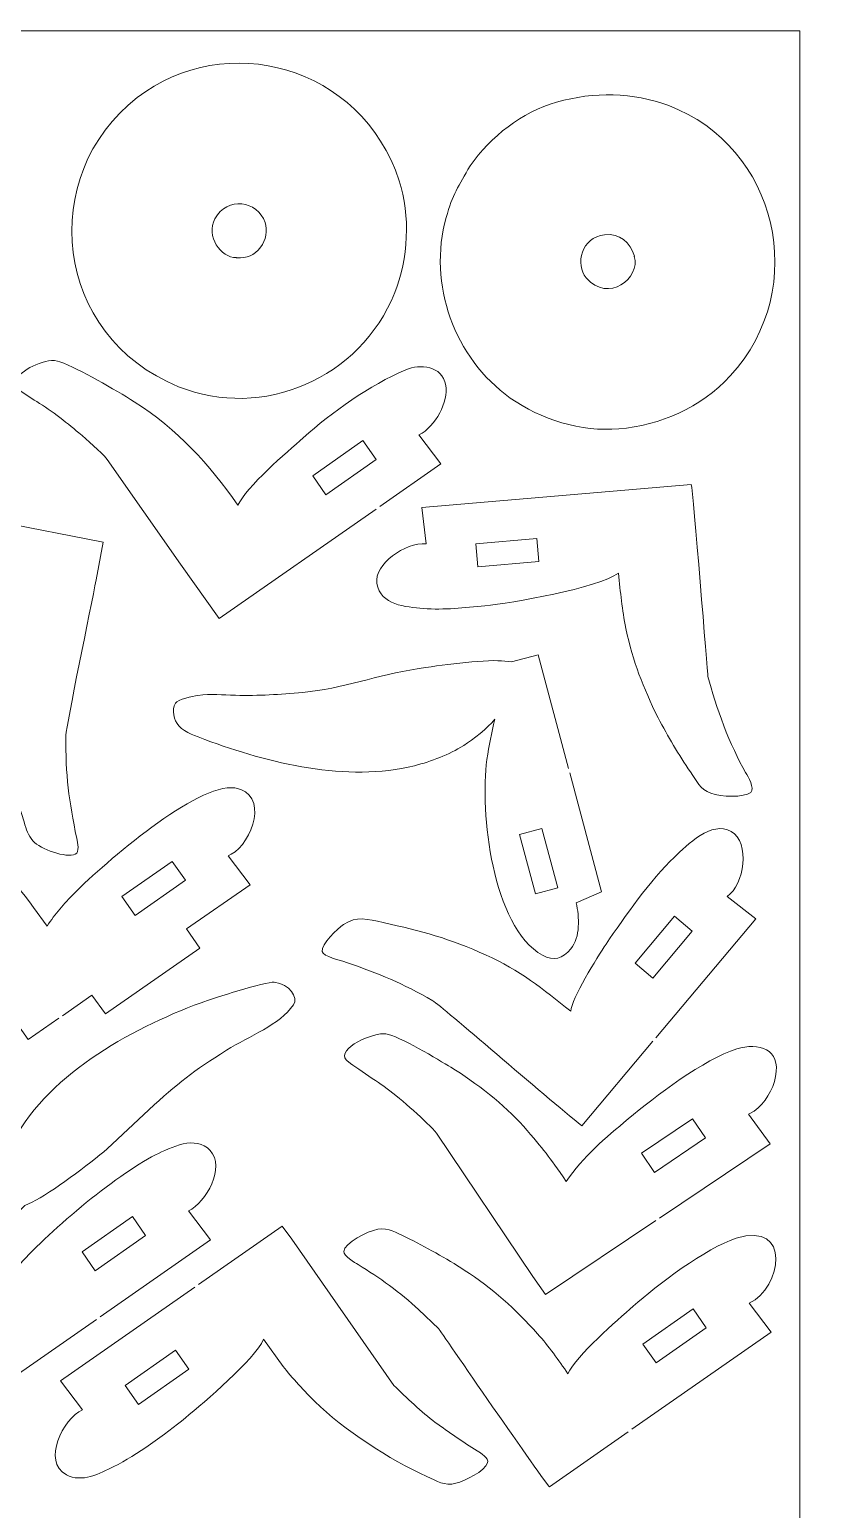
# Model space of a CAD drawing. Header units: centimetres. Extents: x -90 to 56, y -28 to 1.
# Drawn here: x 14.45 to 24.63, y -17.8 to 1.45 of the extents above; entities that cross this region are included whole.
import ezdxf

# ---------------------------------------------------------------- set-up
doc = ezdxf.new("R2010")
doc.units = ezdxf.units.CM
doc.header["$MEASUREMENT"] = 0
doc.layers.add('Camada 1', color=7, linetype='Continuous')

msp = doc.modelspace()

# ---------------------------------------------------------------- linework, layer by layer
at = {"layer": 'Camada 1', "color": 1, "lineweight": 0}
msp.add_lwpolyline([(3.47898, -28.26382), (24.47898, -28.26382), (24.47898, 1.43618), (3.47898, 1.43618), (3.47898, -28.26382)], close=True, dxfattribs=at)
at = {"layer": 'Camada 1', "color": 3, "lineweight": 9}
for points, knots in [([(19.26464, -0.51631), (19.41138, -0.96126), (19.37941, -1.53702), (19.20582, -1.96933), (19.20582, -1.96933), (18.75588, -3.08987), (17.4846, -3.63205), (16.39095, -3.19294), (16.39095, -3.19294), (14.75808, -2.53734), (14.54277, -0.44234), (15.85268, 0.56904), (15.85268, 0.56904), (16.99862, 1.45382), (18.76551, 0.99726), (19.26464, -0.51631)], [0, 0, 0, 0, 0.2, 0.2, 0.2, 0.2, 0.4, 0.4, 0.4, 0.4, 0.6, 0.6, 0.6, 0.6, 1, 1, 1, 1]), ([(20.1865, -0.32016), (20.45606, 0.0657), (20.85778, 0.37724), (21.31358, 0.51038), (21.31358, 0.51038), (21.80156, 0.64634), (22.30454, 0.64127), (22.77322, 0.46452), (22.77322, 0.46452), (24.17851, -0.06545), (24.63117, -1.90123), (23.57461, -3.0521), (23.57461, -3.0521), (23.19231, -3.46853), (22.65846, -3.69639), (22.12447, -3.74151), (22.12447, -3.74151), (21.63429, -3.78293), (21.10436, -3.61989), (20.71005, -3.34042), (20.71005, -3.34042), (19.98074, -2.82351), (19.63283, -1.85484), (19.87477, -0.99063), (19.87477, -0.99063), (19.95741, -0.69546), (20.03583, -0.58231), (20.1865, -0.32016)], [0, 0, 0, 0, 0.125, 0.125, 0.125, 0.125, 0.25, 0.25, 0.25, 0.25, 0.375, 0.375, 0.375, 0.375, 0.5, 0.5, 0.5, 0.5, 0.625, 0.625, 0.625, 0.625, 0.75, 0.75, 0.75, 0.75, 1, 1, 1, 1]), ([(18.96223, -4.78503), (18.96223, -4.78503), (16.91752, -6.21166), (16.91752, -6.21166), (16.91752, -6.21166), (16.91752, -6.21166), (16.41743, -5.50257), (16.41743, -5.50257), (16.41743, -5.50257), (16.41743, -5.50257), (15.46254, -4.13885), (15.46254, -4.13885), (15.46254, -4.13885), (15.37297, -4.03985), (15.19593, -3.88075), (15.09067, -3.7924), (15.09067, -3.7924), (14.92265, -3.65138), (14.69789, -3.47506), (14.50892, -3.3667), (14.50892, -3.3667), (14.50892, -3.3667), (14.29516, -3.22551), (14.29516, -3.22551), (14.29516, -3.22551), (14.23354, -3.17058), (14.22104, -3.14598), (14.27876, -3.07901), (14.27876, -3.07901), (14.37694, -2.96511), (14.67023, -2.8039), (14.84595, -2.86857), (14.84595, -2.86857), (15.10136, -2.96255), (15.567, -3.23428), (15.81422, -3.38988), (15.81422, -3.38988), (16.38647, -3.75661), (16.77996, -4.18963), (17.16285, -4.73645), (17.16285, -4.73645), (17.26879, -4.49887), (17.80504, -4.04254), (18.01261, -3.85778), (18.01261, -3.85778), (18.38969, -3.52213), (18.87583, -3.17717), (19.34936, -2.97204), (19.34936, -2.97204), (19.5309, -2.89693), (19.82339, -2.91334), (19.86892, -3.17558), (19.86892, -3.17558), (19.90508, -3.38383), (19.73962, -3.7107), (19.52057, -3.82165), (19.52057, -3.82165), (19.52057, -3.82165), (19.80736, -4.19536), (19.80736, -4.19536), (19.80736, -4.19536), (19.80736, -4.19536), (19.01047, -4.75137), (19.01047, -4.75137)], [0, 0, 0, 0, 0.05882353, 0.05882353, 0.05882353, 0.05882353, 0.11764706, 0.11764706, 0.11764706, 0.11764706, 0.17647059, 0.17647059, 0.17647059, 0.17647059, 0.23529412, 0.23529412, 0.23529412, 0.23529412, 0.29411765, 0.29411765, 0.29411765, 0.29411765, 0.35294118, 0.35294118, 0.35294118, 0.35294118, 0.41176471, 0.41176471, 0.41176471, 0.41176471, 0.47058824, 0.47058824, 0.47058824, 0.47058824, 0.52941176, 0.52941176, 0.52941176, 0.52941176, 0.58823529, 0.58823529, 0.58823529, 0.58823529, 0.64705882, 0.64705882, 0.64705882, 0.64705882, 0.70588235, 0.70588235, 0.70588235, 0.70588235, 0.76470588, 0.76470588, 0.76470588, 0.76470588, 0.82352941, 0.82352941, 0.82352941, 0.82352941, 0.88235294, 0.88235294, 0.88235294, 0.88235294, 1, 1, 1, 1]), ([(14.02812, -4.94522), (14.02812, -4.94522), (15.40638, -5.21551), (15.40638, -5.21551), (15.40638, -5.21551), (15.40638, -5.21551), (15.31674, -5.70749), (15.31674, -5.70749), (15.31674, -5.70749), (15.24953, -6.05677), (14.92678, -7.61156), (14.92444, -7.72572), (14.92444, -7.72572), (14.91358, -8.25625), (14.96492, -8.57528), (15.06383, -9.07422), (15.06383, -9.07422), (15.07365, -9.12373), (15.10662, -9.25036), (15.04532, -9.27738), (15.04532, -9.27738), (14.93128, -9.32767), (14.58869, -9.21914), (14.49232, -9.10096), (14.49232, -9.10096), (14.43013, -9.0247), (14.40939, -8.95892), (14.37793, -8.857), (14.37793, -8.857), (14.19735, -8.27119), (14.05286, -7.70406), (14.05741, -7.08376), (14.05741, -7.08376), (14.06009, -6.71931), (14.11157, -6.40615), (14.17477, -6.06382), (14.17477, -6.06382), (14.0599, -6.08566), (14.04751, -6.09414), (13.91885, -6.10097), (13.91885, -6.10097), (13.26506, -6.13565), (12.25005, -6.00744), (11.63989, -5.81678), (11.63989, -5.81678), (10.8631, -5.57405), (11.05155, -5.10169), (11.53622, -4.99361), (11.53622, -4.99361), (11.65471, -4.9736), (11.76357, -4.95311), (11.87893, -5.00328), (11.87893, -5.00328), (11.87893, -5.00328), (11.94851, -4.53739), (11.94851, -4.53739), (11.94851, -4.53739), (11.94851, -4.53739), (13.97039, -4.93391), (13.97039, -4.93391)], [0, 0, 0, 0, 0.0625, 0.0625, 0.0625, 0.0625, 0.125, 0.125, 0.125, 0.125, 0.1875, 0.1875, 0.1875, 0.1875, 0.25, 0.25, 0.25, 0.25, 0.3125, 0.3125, 0.3125, 0.3125, 0.375, 0.375, 0.375, 0.375, 0.4375, 0.4375, 0.4375, 0.4375, 0.5, 0.5, 0.5, 0.5, 0.5625, 0.5625, 0.5625, 0.5625, 0.625, 0.625, 0.625, 0.625, 0.6875, 0.6875, 0.6875, 0.6875, 0.75, 0.75, 0.75, 0.75, 0.8125, 0.8125, 0.8125, 0.8125, 0.875, 0.875, 0.875, 0.875, 1, 1, 1, 1]), ([(22.63409, -7.50259), (22.43914, -7.10261), (22.306, -6.77759), (22.21648, -6.34038), (22.21648, -6.34038), (22.16475, -6.08768), (22.14535, -5.87589), (22.118, -5.61972), (22.118, -5.61972), (21.84979, -5.81408), (20.71859, -6.01172), (20.38056, -6.04335), (20.38056, -6.04335), (20.11152, -6.06852), (19.85332, -6.1024), (19.57755, -6.07817), (19.57755, -6.07817), (19.34977, -6.05815), (19.01892, -6.03862), (18.97336, -5.7531), (18.97336, -5.7531), (18.93353, -5.5035), (19.34132, -5.21834), (19.6161, -5.23627), (19.6161, -5.23627), (19.6161, -5.23627), (19.55724, -4.76606), (19.55724, -4.76606), (19.55724, -4.76606), (19.55724, -4.76606), (23.06515, -4.46505), (23.06515, -4.46505), (23.06515, -4.46505), (23.0909, -4.53969), (23.27928, -6.94143), (23.28382, -6.96448), (23.28382, -6.96448), (23.37715, -7.34531), (23.57673, -7.87336), (23.77409, -8.21482), (23.77409, -8.21482), (23.80446, -8.26368), (23.89823, -8.42393), (23.84086, -8.47175), (23.84086, -8.47175), (23.75665, -8.54194), (23.45019, -8.53593), (23.32233, -8.48465), (23.32233, -8.48465), (23.17582, -8.42588), (23.14375, -8.32747), (23.05591, -8.2068), (23.05591, -8.2068), (22.90054, -7.98001), (22.76561, -7.74382), (22.63409, -7.50259)], [0, 0, 0, 0, 0.06666667, 0.06666667, 0.06666667, 0.06666667, 0.13333333, 0.13333333, 0.13333333, 0.13333333, 0.2, 0.2, 0.2, 0.2, 0.26666667, 0.26666667, 0.26666667, 0.26666667, 0.33333333, 0.33333333, 0.33333333, 0.33333333, 0.4, 0.4, 0.4, 0.4, 0.46666667, 0.46666667, 0.46666667, 0.46666667, 0.53333333, 0.53333333, 0.53333333, 0.53333333, 0.6, 0.6, 0.6, 0.6, 0.66666667, 0.66666667, 0.66666667, 0.66666667, 0.73333333, 0.73333333, 0.73333333, 0.73333333, 0.8, 0.8, 0.8, 0.8, 0.86666667, 0.86666667, 0.86666667, 0.86666667, 1, 1, 1, 1]), ([(21.46928, -8.16198), (21.46928, -8.16198), (21.07278, -6.68222), (21.07278, -6.68222), (21.07278, -6.68222), (21.07278, -6.68222), (20.72617, -6.77509), (20.72617, -6.77509), (20.72617, -6.77509), (20.72617, -6.77509), (20.5975, -6.76085), (20.5975, -6.76085), (20.5975, -6.76085), (20.33984, -6.74173), (19.77396, -6.82204), (19.49548, -6.86429), (19.49548, -6.86429), (18.99313, -6.94051), (18.51784, -7.12744), (18.00946, -7.1711), (18.00946, -7.1711), (17.70291, -7.19743), (17.43967, -7.21742), (17.13037, -7.20873), (17.13037, -7.20873), (16.9607, -7.20397), (16.81915, -7.18732), (16.64098, -7.21197), (16.64098, -7.21197), (16.57779, -7.22071), (16.38033, -7.26172), (16.35083, -7.31104), (16.35083, -7.31104), (16.2982, -7.39902), (16.32659, -7.53518), (16.39362, -7.60712), (16.39362, -7.60712), (16.48087, -7.70076), (16.61721, -7.73773), (16.73337, -7.78406), (16.73337, -7.78406), (17.57065, -8.0938), (18.58194, -8.346), (19.46175, -8.12487), (19.46175, -8.12487), (19.6836, -8.06911), (19.90768, -7.9818), (20.10374, -7.8615), (20.10374, -7.8615), (20.22934, -7.78214), (20.41544, -7.63511), (20.50898, -7.52148), (20.50898, -7.52148), (20.46519, -7.70371), (20.43128, -7.85907), (20.40578, -8.04549), (20.40578, -8.04549), (20.31179, -8.73252), (20.47143, -10.2136), (21.12786, -10.5926), (21.12786, -10.5926), (21.27137, -10.67545), (21.39698, -10.63153), (21.49817, -10.5086), (21.49817, -10.5086), (21.62557, -10.35384), (21.60725, -10.09535), (21.5687, -9.90809), (21.5687, -9.90809), (21.5687, -9.90809), (21.89877, -9.76484), (21.89877, -9.76484), (21.89877, -9.76484), (21.89877, -9.76484), (21.48451, -8.2188), (21.48451, -8.2188)], [0, 0, 0, 0, 0.05, 0.05, 0.05, 0.05, 0.1, 0.1, 0.1, 0.1, 0.15, 0.15, 0.15, 0.15, 0.2, 0.2, 0.2, 0.2, 0.25, 0.25, 0.25, 0.25, 0.3, 0.3, 0.3, 0.3, 0.35, 0.35, 0.35, 0.35, 0.4, 0.4, 0.4, 0.4, 0.45, 0.45, 0.45, 0.45, 0.5, 0.5, 0.5, 0.5, 0.55, 0.55, 0.55, 0.55, 0.6, 0.6, 0.6, 0.6, 0.65, 0.65, 0.65, 0.65, 0.7, 0.7, 0.7, 0.7, 0.75, 0.75, 0.75, 0.75, 0.8, 0.8, 0.8, 0.8, 0.85, 0.85, 0.85, 0.85, 0.9, 0.9, 0.9, 0.9, 1, 1, 1, 1]), ([(14.83034, -11.41237), (14.83034, -11.41237), (14.4338, -11.69003), (14.4338, -11.69003), (14.4338, -11.69003), (14.4338, -11.69003), (14.04602, -11.14648), (14.04602, -11.14648), (14.04602, -11.14648), (14.04602, -11.14648), (12.97543, -9.6124), (12.97543, -9.6124), (12.97543, -9.6124), (12.88122, -9.50212), (12.51447, -9.18248), (12.39825, -9.10091), (12.39825, -9.10091), (12.39825, -9.10091), (11.91676, -8.77736), (11.91676, -8.77736), (11.91676, -8.77736), (11.87225, -8.75058), (11.74297, -8.6724), (11.76035, -8.6104), (11.76035, -8.6104), (11.79077, -8.50184), (12.13265, -8.29349), (12.31791, -8.33491), (12.31791, -8.33491), (12.53788, -8.38408), (13.15683, -8.74846), (13.38932, -8.90608), (13.38932, -8.90608), (13.78688, -9.17562), (14.23056, -9.58334), (14.50296, -9.96834), (14.50296, -9.96834), (14.50296, -9.96834), (14.67745, -10.21241), (14.67745, -10.21241), (14.67745, -10.21241), (14.78772, -10.05093), (14.89053, -9.92685), (15.03402, -9.7832), (15.03402, -9.7832), (15.43269, -9.38407), (16.63274, -8.34578), (17.12106, -8.41519), (17.12106, -8.41519), (17.57967, -8.48039), (17.35256, -9.13321), (17.07468, -9.27713), (17.07468, -9.27713), (17.07468, -9.27713), (17.03516, -9.29761), (17.03516, -9.29761), (17.03516, -9.29761), (17.03516, -9.29761), (17.32365, -9.67372), (17.32365, -9.67372), (17.32365, -9.67372), (17.32365, -9.67372), (16.49553, -10.24998), (16.49553, -10.24998), (16.49553, -10.24998), (16.49553, -10.24998), (16.66521, -10.49743), (16.66521, -10.49743), (16.66521, -10.49743), (16.66521, -10.49743), (15.43881, -11.35616), (15.43881, -11.35616), (15.43881, -11.35616), (15.43881, -11.35616), (15.26264, -11.10968), (15.26264, -11.10968), (15.26264, -11.10968), (15.26264, -11.10968), (14.87853, -11.37863), (14.87853, -11.37863)], [0, 0, 0, 0, 0.04761905, 0.04761905, 0.04761905, 0.04761905, 0.0952381, 0.0952381, 0.0952381, 0.0952381, 0.14285714, 0.14285714, 0.14285714, 0.14285714, 0.19047619, 0.19047619, 0.19047619, 0.19047619, 0.23809524, 0.23809524, 0.23809524, 0.23809524, 0.28571429, 0.28571429, 0.28571429, 0.28571429, 0.33333333, 0.33333333, 0.33333333, 0.33333333, 0.38095238, 0.38095238, 0.38095238, 0.38095238, 0.42857143, 0.42857143, 0.42857143, 0.42857143, 0.47619048, 0.47619048, 0.47619048, 0.47619048, 0.52380952, 0.52380952, 0.52380952, 0.52380952, 0.57142857, 0.57142857, 0.57142857, 0.57142857, 0.61904762, 0.61904762, 0.61904762, 0.61904762, 0.66666667, 0.66666667, 0.66666667, 0.66666667, 0.71428571, 0.71428571, 0.71428571, 0.71428571, 0.76190476, 0.76190476, 0.76190476, 0.76190476, 0.80952381, 0.80952381, 0.80952381, 0.80952381, 0.85714286, 0.85714286, 0.85714286, 0.85714286, 0.9047619, 0.9047619, 0.9047619, 0.9047619, 1, 1, 1, 1]), ([(22.56718, -11.71047), (22.56718, -11.71047), (21.6415, -12.8099), (21.6415, -12.8099), (21.6415, -12.8099), (21.1489, -12.41935), (19.82615, -11.25787), (19.69961, -11.1843), (19.69961, -11.1843), (19.30719, -10.95614), (19.00399, -10.83288), (18.57864, -10.68526), (18.57864, -10.68526), (18.5018, -10.66011), (18.27319, -10.60836), (18.26128, -10.54183), (18.26128, -10.54183), (18.24422, -10.44661), (18.45748, -10.24794), (18.53965, -10.19179), (18.53965, -10.19179), (18.70901, -10.07604), (18.84779, -10.1226), (19.05305, -10.16566), (19.05305, -10.16566), (19.55521, -10.27693), (19.9155, -10.37189), (20.39495, -10.58899), (20.39495, -10.58899), (20.82784, -10.78501), (21.13782, -11.0295), (21.49667, -11.32146), (21.49667, -11.32146), (21.50554, -11.15747), (21.83981, -10.62274), (21.95872, -10.44592), (21.95872, -10.44592), (22.18888, -10.10368), (22.5442, -9.59974), (22.84343, -9.31836), (22.84343, -9.31836), (23.01906, -9.1532), (23.32663, -8.83541), (23.58647, -8.98194), (23.58647, -8.98194), (23.83773, -9.12362), (23.75547, -9.6769), (23.53502, -9.82572), (23.53502, -9.82572), (23.53502, -9.82572), (23.90914, -10.11661), (23.90914, -10.11661), (23.90914, -10.11661), (23.90914, -10.11661), (22.60507, -11.66547), (22.60507, -11.66547)], [0, 0, 0, 0, 0.06666667, 0.06666667, 0.06666667, 0.06666667, 0.13333333, 0.13333333, 0.13333333, 0.13333333, 0.2, 0.2, 0.2, 0.2, 0.26666667, 0.26666667, 0.26666667, 0.26666667, 0.33333333, 0.33333333, 0.33333333, 0.33333333, 0.4, 0.4, 0.4, 0.4, 0.46666667, 0.46666667, 0.46666667, 0.46666667, 0.53333333, 0.53333333, 0.53333333, 0.53333333, 0.6, 0.6, 0.6, 0.6, 0.66666667, 0.66666667, 0.66666667, 0.66666667, 0.73333333, 0.73333333, 0.73333333, 0.73333333, 0.8, 0.8, 0.8, 0.8, 0.86666667, 0.86666667, 0.86666667, 0.86666667, 1, 1, 1, 1]), ([(13.04396, -13.01489), (13.04396, -13.01489), (14.12964, -14.10057), (14.12964, -14.10057), (14.12964, -14.10057), (14.12964, -14.10057), (14.38753, -13.84684), (14.38753, -13.84684), (14.38753, -13.84684), (14.38753, -13.84684), (14.4853, -13.80316), (14.4853, -13.80316), (14.4853, -13.80316), (14.72657, -13.68579), (15.23701, -13.30356), (15.46074, -13.11057), (15.46074, -13.11057), (15.46074, -13.11057), (16.0015, -12.60309), (16.0015, -12.60309), (16.0015, -12.60309), (16.38223, -12.25559), (16.57985, -12.10015), (17.01439, -11.8273), (17.01439, -11.8273), (17.31264, -11.64003), (17.70788, -11.49845), (17.88584, -11.23872), (17.88584, -11.23872), (17.95174, -11.14253), (17.83666, -10.96433), (17.63626, -10.94337), (17.63626, -10.94337), (17.52478, -10.93171), (16.84312, -11.15091), (16.68369, -11.20959), (16.68369, -11.20959), (15.7482, -11.55396), (14.63506, -12.17202), (14.20036, -13.08977), (14.20036, -13.08977), (14.11, -12.78256), (14.06689, -12.6531), (13.92374, -12.36807), (13.92374, -12.36807), (13.65837, -11.85154), (13.05991, -11.06658), (12.52816, -10.83937), (12.52816, -10.83937), (12.3777, -10.77508), (12.1471, -10.69255), (11.98948, -10.77074), (11.98948, -10.77074), (11.86296, -10.8335), (11.82039, -11.02292), (11.86053, -11.17008), (11.86053, -11.17008), (11.9022, -11.32286), (11.99181, -11.43228), (12.08723, -11.55485), (12.08723, -11.55485), (12.08723, -11.55485), (11.87509, -11.84602), (11.87509, -11.84602), (11.87509, -11.84602), (11.87509, -11.84602), (13.00236, -12.9733), (13.00236, -12.9733)], [0, 0, 0, 0, 0.05555556, 0.05555556, 0.05555556, 0.05555556, 0.11111111, 0.11111111, 0.11111111, 0.11111111, 0.16666667, 0.16666667, 0.16666667, 0.16666667, 0.22222222, 0.22222222, 0.22222222, 0.22222222, 0.27777778, 0.27777778, 0.27777778, 0.27777778, 0.33333333, 0.33333333, 0.33333333, 0.33333333, 0.38888889, 0.38888889, 0.38888889, 0.38888889, 0.44444444, 0.44444444, 0.44444444, 0.44444444, 0.5, 0.5, 0.5, 0.5, 0.55555556, 0.55555556, 0.55555556, 0.55555556, 0.61111111, 0.61111111, 0.61111111, 0.61111111, 0.66666667, 0.66666667, 0.66666667, 0.66666667, 0.72222222, 0.72222222, 0.72222222, 0.72222222, 0.77777778, 0.77777778, 0.77777778, 0.77777778, 0.83333333, 0.83333333, 0.83333333, 0.83333333, 0.88888889, 0.88888889, 0.88888889, 0.88888889, 1, 1, 1, 1]), ([(22.60417, -14.04379), (22.60417, -14.04379), (21.16981, -15.00779), (21.16981, -15.00779), (21.16981, -15.00779), (21.16981, -15.00779), (21.00376, -14.77212), (21.00376, -14.77212), (21.00376, -14.77212), (21.00376, -14.77212), (19.74958, -12.90746), (19.74958, -12.90746), (19.74958, -12.90746), (19.63425, -12.76533), (19.28142, -12.45957), (19.10768, -12.32927), (19.10768, -12.32927), (19.02302, -12.26578), (18.61111, -11.99555), (18.57457, -11.95444), (18.57457, -11.95444), (18.43846, -11.8013), (18.93911, -11.59164), (19.08994, -11.61391), (19.08994, -11.61391), (19.25074, -11.63766), (19.78452, -11.9554), (19.93746, -12.04986), (19.93746, -12.04986), (20.25664, -12.24699), (20.63714, -12.53814), (20.87977, -12.81569), (20.87977, -12.81569), (21.16277, -13.13941), (21.19857, -13.19301), (21.43922, -13.53464), (21.43922, -13.53464), (21.65603, -13.21559), (21.94792, -12.96956), (22.24572, -12.72102), (22.24572, -12.72102), (22.58646, -12.43663), (23.24286, -11.93554), (23.65783, -11.8111), (23.65783, -11.8111), (23.94382, -11.72534), (24.23477, -11.80756), (24.16473, -12.16812), (24.16473, -12.16812), (24.13066, -12.34362), (24.02733, -12.51347), (23.88575, -12.62241), (23.88575, -12.62241), (23.88575, -12.62241), (23.81253, -12.66114), (23.81253, -12.66114), (23.81253, -12.66114), (23.81253, -12.66114), (24.09197, -13.04386), (24.09197, -13.04386), (24.09197, -13.04386), (24.09197, -13.04386), (22.65299, -14.01097), (22.65299, -14.01097)], [0, 0, 0, 0, 0.05882353, 0.05882353, 0.05882353, 0.05882353, 0.11764706, 0.11764706, 0.11764706, 0.11764706, 0.17647059, 0.17647059, 0.17647059, 0.17647059, 0.23529412, 0.23529412, 0.23529412, 0.23529412, 0.29411765, 0.29411765, 0.29411765, 0.29411765, 0.35294118, 0.35294118, 0.35294118, 0.35294118, 0.41176471, 0.41176471, 0.41176471, 0.41176471, 0.47058824, 0.47058824, 0.47058824, 0.47058824, 0.52941176, 0.52941176, 0.52941176, 0.52941176, 0.58823529, 0.58823529, 0.58823529, 0.58823529, 0.64705882, 0.64705882, 0.64705882, 0.64705882, 0.70588235, 0.70588235, 0.70588235, 0.70588235, 0.76470588, 0.76470588, 0.76470588, 0.76470588, 0.82352941, 0.82352941, 0.82352941, 0.82352941, 0.88235294, 0.88235294, 0.88235294, 0.88235294, 1, 1, 1, 1]), ([(15.32151, -15.33101), (15.32151, -15.33101), (13.91677, -16.30938), (13.91677, -16.30938), (13.91677, -16.30938), (13.86651, -16.26572), (12.4777, -14.25416), (12.47768, -14.25414), (12.47768, -14.25414), (12.38599, -14.14767), (12.01161, -13.82613), (11.88628, -13.72748), (11.88628, -13.72748), (11.75595, -13.63015), (11.56958, -13.49718), (11.42961, -13.41887), (11.42961, -13.41887), (11.38782, -13.39549), (11.23751, -13.30237), (11.24044, -13.24613), (11.24044, -13.24613), (11.24582, -13.1425), (11.52728, -12.99705), (11.62906, -12.9704), (11.62906, -12.9704), (11.81198, -12.92253), (11.87962, -12.98416), (12.05631, -13.06263), (12.05631, -13.06263), (12.29677, -13.18058), (12.74465, -13.42935), (12.96193, -13.59191), (12.96193, -13.59191), (13.28783, -13.83573), (13.47807, -13.99752), (13.74757, -14.29854), (13.74757, -14.29854), (13.89847, -14.4671), (14.02659, -14.65326), (14.1597, -14.83584), (14.1597, -14.83584), (14.22091, -14.74243), (14.20709, -14.75168), (14.28618, -14.65751), (14.28618, -14.65751), (14.64252, -14.23319), (15.56558, -13.45279), (16.08863, -13.19075), (16.08863, -13.19075), (16.28995, -13.0899), (16.61412, -12.92856), (16.80211, -13.13281), (16.80211, -13.13281), (16.99994, -13.34775), (16.75314, -13.80772), (16.51982, -13.91937), (16.51982, -13.91937), (16.51982, -13.91937), (16.80589, -14.29716), (16.80589, -14.29716), (16.80589, -14.29716), (16.80589, -14.29716), (15.36978, -15.29739), (15.36978, -15.29739)], [0, 0, 0, 0, 0.05882353, 0.05882353, 0.05882353, 0.05882353, 0.11764706, 0.11764706, 0.11764706, 0.11764706, 0.17647059, 0.17647059, 0.17647059, 0.17647059, 0.23529412, 0.23529412, 0.23529412, 0.23529412, 0.29411765, 0.29411765, 0.29411765, 0.29411765, 0.35294118, 0.35294118, 0.35294118, 0.35294118, 0.41176471, 0.41176471, 0.41176471, 0.41176471, 0.47058824, 0.47058824, 0.47058824, 0.47058824, 0.52941176, 0.52941176, 0.52941176, 0.52941176, 0.58823529, 0.58823529, 0.58823529, 0.58823529, 0.64705882, 0.64705882, 0.64705882, 0.64705882, 0.70588235, 0.70588235, 0.70588235, 0.70588235, 0.76470588, 0.76470588, 0.76470588, 0.76470588, 0.82352941, 0.82352941, 0.82352941, 0.82352941, 0.88235294, 0.88235294, 0.88235294, 0.88235294, 1, 1, 1, 1]), ([(22.2459, -16.79369), (22.2459, -16.79369), (21.21841, -17.51059), (21.21841, -17.51059), (21.21841, -17.51059), (21.16833, -17.46713), (19.77933, -15.45537), (19.77932, -15.45536), (19.77932, -15.45536), (19.77932, -15.45536), (19.51567, -15.2019), (19.51567, -15.2019), (19.51567, -15.2019), (19.28498, -14.98603), (18.99831, -14.78113), (18.72956, -14.61767), (18.72956, -14.61767), (18.6835, -14.59135), (18.53909, -14.50458), (18.54207, -14.44734), (18.54207, -14.44734), (18.54764, -14.34042), (18.85132, -14.17738), (18.98589, -14.15812), (18.98589, -14.15812), (19.13478, -14.13681), (19.21287, -14.19943), (19.35795, -14.26385), (19.35795, -14.26385), (19.59808, -14.38128), (19.8824, -14.54221), (20.11102, -14.68808), (20.11102, -14.68808), (20.47181, -14.91828), (20.78196, -15.20113), (21.06512, -15.51735), (21.06512, -15.51735), (21.21028, -15.67946), (21.33667, -15.85902), (21.46133, -16.03706), (21.46133, -16.03706), (21.56839, -15.79699), (22.10147, -15.34402), (22.31109, -15.15838), (22.31109, -15.15838), (22.61455, -14.88965), (23.26382, -14.39606), (23.64953, -14.27506), (23.64953, -14.27506), (24.38648, -14.04387), (24.23971, -14.92066), (23.82145, -15.12059), (23.82145, -15.12059), (23.82145, -15.12059), (24.10585, -15.49596), (24.10585, -15.49596), (24.10585, -15.49596), (24.10585, -15.49596), (22.29414, -16.76002), (22.29414, -16.76002)], [0, 0, 0, 0, 0.0625, 0.0625, 0.0625, 0.0625, 0.125, 0.125, 0.125, 0.125, 0.1875, 0.1875, 0.1875, 0.1875, 0.25, 0.25, 0.25, 0.25, 0.3125, 0.3125, 0.3125, 0.3125, 0.375, 0.375, 0.375, 0.375, 0.4375, 0.4375, 0.4375, 0.4375, 0.5, 0.5, 0.5, 0.5, 0.5625, 0.5625, 0.5625, 0.5625, 0.625, 0.625, 0.625, 0.625, 0.6875, 0.6875, 0.6875, 0.6875, 0.75, 0.75, 0.75, 0.75, 0.8125, 0.8125, 0.8125, 0.8125, 0.875, 0.875, 0.875, 0.875, 1, 1, 1, 1]), ([(16.65009, -14.87704), (16.65009, -14.87704), (17.74043, -14.1163), (17.74043, -14.1163), (17.74043, -14.1163), (17.74043, -14.1163), (17.86671, -14.2864), (17.86671, -14.2864), (17.86671, -14.2864), (17.86671, -14.2864), (19.19541, -16.1891), (19.19541, -16.1891), (19.19541, -16.1891), (19.34985, -16.34448), (19.5589, -16.54006), (19.73355, -16.67047), (19.73355, -16.67047), (19.91119, -16.80171), (20.0938, -16.92357), (20.2806, -17.0415), (20.2806, -17.0415), (20.32259, -17.06746), (20.43482, -17.13749), (20.41387, -17.19592), (20.41387, -17.19592), (20.37437, -17.3061), (20.12629, -17.43253), (20.00138, -17.46322), (20.00138, -17.46322), (19.84771, -17.50097), (19.75982, -17.43472), (19.62232, -17.37314), (19.62232, -17.37314), (19.14334, -17.15865), (18.53523, -16.76398), (18.16555, -16.40033), (18.16555, -16.40033), (18.04507, -16.28181), (17.85915, -16.08026), (17.752, -15.94304), (17.752, -15.94304), (17.752, -15.94304), (17.49749, -15.58982), (17.49749, -15.58982), (17.49749, -15.58982), (17.37883, -15.8559), (16.73, -16.40571), (16.47883, -16.61189), (16.47883, -16.61189), (16.2129, -16.83019), (15.85006, -17.09613), (15.5476, -17.24601), (15.5476, -17.24601), (15.36547, -17.33626), (15.12866, -17.46044), (14.92905, -17.35235), (14.92905, -17.35235), (14.60756, -17.17826), (14.88499, -16.62688), (15.13738, -16.50631), (15.13738, -16.50631), (15.13738, -16.50631), (14.85298, -16.13092), (14.85298, -16.13092), (14.85298, -16.13092), (14.85298, -16.13092), (16.60185, -14.91071), (16.60185, -14.91071)], [0, 0, 0, 0, 0.05555556, 0.05555556, 0.05555556, 0.05555556, 0.11111111, 0.11111111, 0.11111111, 0.11111111, 0.16666667, 0.16666667, 0.16666667, 0.16666667, 0.22222222, 0.22222222, 0.22222222, 0.22222222, 0.27777778, 0.27777778, 0.27777778, 0.27777778, 0.33333333, 0.33333333, 0.33333333, 0.33333333, 0.38888889, 0.38888889, 0.38888889, 0.38888889, 0.44444444, 0.44444444, 0.44444444, 0.44444444, 0.5, 0.5, 0.5, 0.5, 0.55555556, 0.55555556, 0.55555556, 0.55555556, 0.61111111, 0.61111111, 0.61111111, 0.61111111, 0.66666667, 0.66666667, 0.66666667, 0.66666667, 0.72222222, 0.72222222, 0.72222222, 0.72222222, 0.77777778, 0.77777778, 0.77777778, 0.77777778, 0.83333333, 0.83333333, 0.83333333, 0.83333333, 0.88888889, 0.88888889, 0.88888889, 0.88888889, 1, 1, 1, 1])]:
    msp.add_open_spline(points, degree=3, knots=knots, dxfattribs=at)
at = {"layer": 'Camada 1', "lineweight": 9}
for points, knots in [([(17.51748, -1.05751), (17.55031, -1.15496), (17.52543, -1.29249), (17.4616, -1.37519), (17.4616, -1.37519), (17.371, -1.49257), (17.28754, -1.51637), (17.14393, -1.51637), (17.14393, -1.51637), (17.14393, -1.51637), (17.14099, -1.51343), (17.14099, -1.51343), (17.14099, -1.51343), (16.9404, -1.51343), (16.74271, -1.23613), (16.86451, -1.00751), (16.86451, -1.00751), (17.01943, -0.71668), (17.4198, -0.76753), (17.51748, -1.05751)], [0, 0, 0, 0, 0.16666667, 0.16666667, 0.16666667, 0.16666667, 0.33333333, 0.33333333, 0.33333333, 0.33333333, 0.5, 0.5, 0.5, 0.5, 0.66666667, 0.66666667, 0.66666667, 0.66666667, 1, 1, 1, 1]), ([(21.69918, -1.77696), (21.54886, -1.60135), (21.63884, -1.24884), (21.93654, -1.21534), (21.93654, -1.21534), (22.13816, -1.19266), (22.27053, -1.31175), (22.32682, -1.49587), (22.32682, -1.49587), (22.32682, -1.49587), (22.32486, -1.49955), (22.32486, -1.49955), (22.32486, -1.49955), (22.40966, -1.7769), (21.98626, -2.11237), (21.69918, -1.77696)], [0, 0, 0, 0, 0.2, 0.2, 0.2, 0.2, 0.4, 0.4, 0.4, 0.4, 0.6, 0.6, 0.6, 0.6, 1, 1, 1, 1]), ([(18.96397, -4.13956), (18.96397, -4.13956), (18.7919, -3.89381), (18.7919, -3.89381), (18.7919, -3.89381), (18.7919, -3.89381), (18.13654, -4.3527), (18.13654, -4.3527), (18.13654, -4.3527), (18.13654, -4.3527), (18.30862, -4.59845), (18.30862, -4.59845), (18.30862, -4.59845), (18.30862, -4.59845), (18.96397, -4.13956), (18.96397, -4.13956)], [0, 0, 0, 0, 0.2, 0.2, 0.2, 0.2, 0.4, 0.4, 0.4, 0.4, 0.6, 0.6, 0.6, 0.6, 1, 1, 1, 1]), ([(20.25999, -5.23899), (20.25999, -5.23899), (20.28614, -5.53786), (20.28614, -5.53786), (20.28614, -5.53786), (20.28614, -5.53786), (21.08314, -5.46813), (21.08314, -5.46813), (21.08314, -5.46813), (21.08314, -5.46813), (21.057, -5.16926), (21.057, -5.16926), (21.057, -5.16926), (21.057, -5.16926), (20.25999, -5.23899), (20.25999, -5.23899)], [0, 0, 0, 0, 0.2, 0.2, 0.2, 0.2, 0.4, 0.4, 0.4, 0.4, 0.6, 0.6, 0.6, 0.6, 1, 1, 1, 1]), ([(21.32783, -9.71378), (21.32783, -9.71378), (21.12077, -8.94101), (21.12077, -8.94101), (21.12077, -8.94101), (21.12077, -8.94101), (20.83098, -9.01866), (20.83098, -9.01866), (20.83098, -9.01866), (20.83098, -9.01866), (21.03804, -9.79143), (21.03804, -9.79143), (21.03804, -9.79143), (21.03804, -9.79143), (21.32783, -9.71378), (21.32783, -9.71378)], [0, 0, 0, 0, 0.2, 0.2, 0.2, 0.2, 0.4, 0.4, 0.4, 0.4, 0.6, 0.6, 0.6, 0.6, 1, 1, 1, 1]), ([(16.3065, -9.36977), (16.3065, -9.36977), (15.65114, -9.82866), (15.65114, -9.82866), (15.65114, -9.82866), (15.65114, -9.82866), (15.82322, -10.07442), (15.82322, -10.07442), (15.82322, -10.07442), (15.82322, -10.07442), (16.47858, -9.61554), (16.47858, -9.61554), (16.47858, -9.61554), (16.47858, -9.61554), (16.3065, -9.36977), (16.3065, -9.36977)], [0, 0, 0, 0, 0.2, 0.2, 0.2, 0.2, 0.4, 0.4, 0.4, 0.4, 0.6, 0.6, 0.6, 0.6, 1, 1, 1, 1]), ([(23.07969, -10.27686), (23.07969, -10.27686), (22.84986, -10.08402), (22.84986, -10.08402), (22.84986, -10.08402), (22.84986, -10.08402), (22.3356, -10.69689), (22.3356, -10.69689), (22.3356, -10.69689), (22.3356, -10.69689), (22.56543, -10.88974), (22.56543, -10.88974), (22.56543, -10.88974), (22.56543, -10.88974), (23.07969, -10.27686), (23.07969, -10.27686)], [0, 0, 0, 0, 0.2, 0.2, 0.2, 0.2, 0.4, 0.4, 0.4, 0.4, 0.6, 0.6, 0.6, 0.6, 1, 1, 1, 1]), ([(23.25049, -12.96929), (23.25049, -12.96929), (23.08273, -12.72057), (23.08273, -12.72057), (23.08273, -12.72057), (23.08273, -12.72057), (22.41946, -13.16795), (22.41946, -13.16795), (22.41946, -13.16795), (22.41946, -13.16795), (22.58722, -13.41667), (22.58722, -13.41667), (22.58722, -13.41667), (22.58722, -13.41667), (23.25049, -12.96929), (23.25049, -12.96929)], [0, 0, 0, 0, 0.2, 0.2, 0.2, 0.2, 0.4, 0.4, 0.4, 0.4, 0.6, 0.6, 0.6, 0.6, 1, 1, 1, 1]), ([(15.96082, -14.23896), (15.96082, -14.23896), (15.78874, -13.9932), (15.78874, -13.9932), (15.78874, -13.9932), (15.78874, -13.9932), (15.13338, -14.45209), (15.13338, -14.45209), (15.13338, -14.45209), (15.13338, -14.45209), (15.30546, -14.69785), (15.30546, -14.69785), (15.30546, -14.69785), (15.30546, -14.69785), (15.96082, -14.23896), (15.96082, -14.23896)], [0, 0, 0, 0, 0.2, 0.2, 0.2, 0.2, 0.4, 0.4, 0.4, 0.4, 0.6, 0.6, 0.6, 0.6, 1, 1, 1, 1]), ([(23.26246, -15.44018), (23.26246, -15.44018), (23.09279, -15.19273), (23.09279, -15.19273), (23.09279, -15.19273), (23.09279, -15.19273), (22.43743, -15.65162), (22.43743, -15.65162), (22.43743, -15.65162), (22.43743, -15.65162), (22.60951, -15.89738), (22.60951, -15.89738), (22.60951, -15.89738), (22.60951, -15.89738), (23.26246, -15.44018), (23.26246, -15.44018)], [0, 0, 0, 0, 0.2, 0.2, 0.2, 0.2, 0.4, 0.4, 0.4, 0.4, 0.6, 0.6, 0.6, 0.6, 1, 1, 1, 1]), ([(15.69564, -16.1908), (15.69564, -16.1908), (15.86772, -16.43656), (15.86772, -16.43656), (15.86772, -16.43656), (15.86772, -16.43656), (16.52308, -15.97767), (16.52308, -15.97767), (16.52308, -15.97767), (16.52308, -15.97767), (16.351, -15.73191), (16.351, -15.73191), (16.351, -15.73191), (16.351, -15.73191), (15.69564, -16.1908), (15.69564, -16.1908)], [0, 0, 0, 0, 0.2, 0.2, 0.2, 0.2, 0.4, 0.4, 0.4, 0.4, 0.6, 0.6, 0.6, 0.6, 1, 1, 1, 1])]:
    msp.add_open_spline(points, degree=3, knots=knots, dxfattribs=at)

doc.saveas('drawing.dxf')
